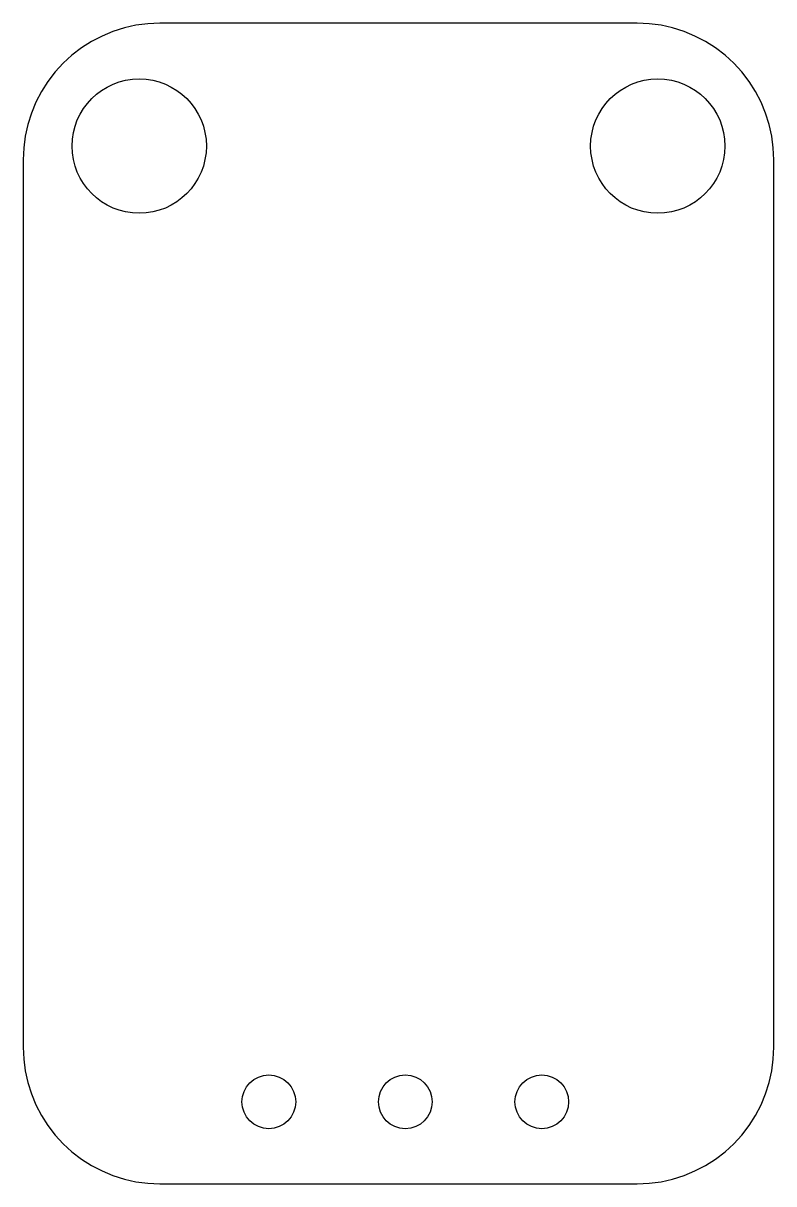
# Model space of a CAD drawing. Header units: millimetres. Extents: x 0 to 14, y 0 to 21.6.
import ezdxf

# ---------------------------------------------------------------- set-up
doc = ezdxf.new("R2010")
doc.units = ezdxf.units.MM

msp = doc.modelspace()

# ---------------------------------------------------------------- linework, layer by layer
at = {"layer": 'drills_PTH'}
for centre, radius in [((2.159, 19.304), 1.25), ((11.811, 19.304), 1.25), ((4.572, 1.524), 0.5), ((7.112, 1.524), 0.5), ((9.652, 1.524), 0.5)]:
    msp.add_circle(centre, radius, dxfattribs=at)
at = {"layer": 'outline'}
msp.add_lwpolyline([(0, 2.54), (0.01, 2.319), (0.039, 2.099), (0.087, 1.883), (0.153, 1.671), (0.238, 1.467), (0.34, 1.27), (0.459, 1.083), (0.594, 0.907), (0.744, 0.744), (0.907, 0.594), (1.083, 0.459), (1.27, 0.34), (1.467, 0.238), (1.671, 0.153), (1.883, 0.087), (2.099, 0.039), (2.319, 0.01), (2.54, 0), (11.43, 0), (11.651, 0.01), (11.871, 0.039), (12.087, 0.087), (12.299, 0.153), (12.503, 0.238), (12.7, 0.34), (12.887, 0.459), (13.063, 0.594), (13.226, 0.744), (13.376, 0.907), (13.511, 1.083), (13.63, 1.27), (13.732, 1.467), (13.817, 1.671), (13.883, 1.883), (13.931, 2.099), (13.96, 2.319), (13.97, 2.54), (13.97, 19.05), (13.96, 19.271), (13.931, 19.491), (13.883, 19.707), (13.817, 19.919), (13.732, 20.123), (13.63, 20.32), (13.511, 20.507), (13.376, 20.683), (13.226, 20.846), (13.063, 20.996), (12.887, 21.131), (12.7, 21.25), (12.503, 21.352), (12.299, 21.437), (12.087, 21.503), (11.871, 21.551), (11.651, 21.58), (11.43, 21.59), (2.54, 21.59), (2.319, 21.58), (2.099, 21.551), (1.883, 21.503), (1.671, 21.437), (1.467, 21.352), (1.27, 21.25), (1.083, 21.131), (0.907, 20.996), (0.744, 20.846), (0.594, 20.683), (0.459, 20.507), (0.34, 20.32), (0.238, 20.123), (0.153, 19.919), (0.087, 19.707), (0.039, 19.491), (0.01, 19.271), (0, 19.05), (0, 2.54)], close=True, dxfattribs=at)

doc.saveas('drawing.dxf')
